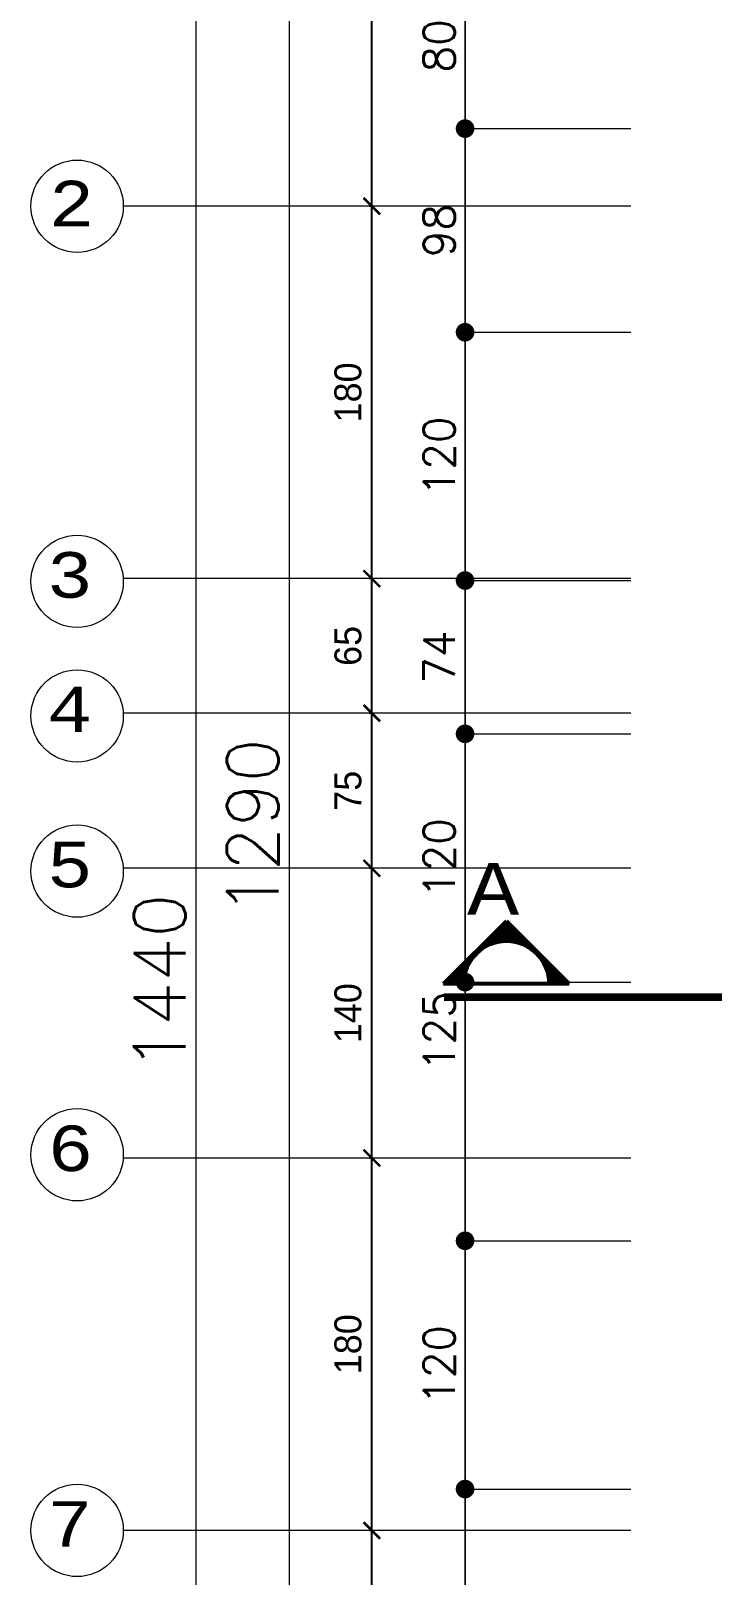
# Model space of a CAD drawing. Header units: millimetres. Extents: x 35860 to 71103, y -11298 to -8385.
# Drawn here: x 44576 to 44905, y -10340 to -9594 of the extents above; entities that cross this region are included whole.
import ezdxf

# ---------------------------------------------------------------- set-up
doc = ezdxf.new("R2010")
doc.units = ezdxf.units.MM
doc.header["$MEASUREMENT"] = 0
doc.layers.get('0').update_dxf_attribs({"lineweight": 15})
doc.layers.get('Defpoints').update_dxf_attribs({"lineweight": 20})
for name, color, linetype, lineweight in [('03_Yazı', 1, 'Continuous', 30), ('05', 4, 'Continuous', 50), ('Aks&Tefriş', 5, 'Continuous', 20)]:
    doc.layers.add(name, color=color, linetype=linetype, lineweight=lineweight)
doc.styles.add('0', font='txt.shx')
doc.styles.add('C', font='')
doc.styles.get('C').set_extended_font_data('Courier New Tur')
doc.dimstyles.new('5', dxfattribs={"dimtxt": 25, "dimasz": 1, "dimexe": 0, "dimexo": 0, "dimgap": 5, "dimtad": 1, "dimdec": 0, "dimlfac": -1, "dimzin": 12, "dimdsep": 46, "dimtxsty": '0', "dimblk": 'DOT', "dimcen": 2.5, "dimse1": 1, "dimse2": 1, "dimclrd": 256, "dimclrt": 1, "dimadec": 8, "dimazin": 0, "dimtfac": 1, "dimtdec": 0, "dimtmove": 0, "dimatfit": 0, "dimldrblk": 'DOT', "dimfxl": 1, "dimtolj": 1, "dimtzin": 0, "dimlwd": -1, "dimarcsym": 0})
doc.dimstyles.new('_VI80I', dxfattribs={"dimtxt": 15, "dimasz": 1, "dimexe": 0, "dimexo": 100, "dimgap": 5, "dimtad": 1, "dimdec": 0, "dimlfac": -1, "dimzin": 12, "dimdsep": 46, "dimtxsty": '0', "dimblk1": 'DOT80_2', "dimblk2": 'DOT80_1', "dimsah": 1, "dimcen": 2.5, "dimse1": 1, "dimse2": 1, "dimclrd": 256, "dimclrt": 1, "dimadec": 8, "dimazin": 0, "dimtfac": 1, "dimtdec": 0, "dimtmove": 0, "dimatfit": 0, "dimldrblk": 'DOT', "dimfxl": 1, "dimtolj": 1, "dimtzin": 0, "dimlwd": -1, "dimarcsym": 0})
doc.dimstyles.new('STANDART', dxfattribs={"dimtxt": 13, "dimasz": 8, "dimexe": 1.25, "dimexo": 0.625, "dimgap": 5, "dimtad": 1, "dimdec": 0, "dimrnd": 5, "dimzin": 1, "dimdsep": 46, "dimtxsty": 'Standard', "dimblk1": 'ARCHTICK', "dimblk2": 'ARCHTICK', "dimsah": 1, "dimcen": 2.5, "dimclrd": 256, "dimclre": 256, "dimclrt": 1, "dimadec": 0, "dimazin": 0, "dimtfac": 1, "dimtdec": 0, "dimtofl": 0, "dimtmove": 1, "dimatfit": 0, "dimldrblk": 'ARCHTICK', "dimfxl": 1, "dimtolj": 1, "dimtzin": 0, "dimarcsym": 0})

# ---------------------------------------------------------------- blocks, each defined once
blk = doc.blocks.new('DOT')
at = {"color": 0}
blk.add_line((-10, 0), (10, 0), dxfattribs=at)
at = {"color": 0, "const_width": 4.5}
blk.add_lwpolyline([(-2.25, 0, 1), (2.25, 0, 1)], format="xyb", close=True, dxfattribs=at)
blk = doc.blocks.new('*D171')
at = {"layer": 'Aks&Tefriş', "transparency": 16777216}
blk.add_line((44700.97, -9334.42), (44700.97, -10622.42), dxfattribs=at)
at = {"layer": 'Defpoints', "color": 0, "transparency": 16777216}
for p in [(44700.97, -9333.42), (44700.97, -10623.42), (44700.97, -10623.42)]:
    blk.add_point(p, dxfattribs=at)
at = {"layer": 'Aks&Tefriş', "transparency": 16777216}
for p, rotation in [((44700.97, -9333.42), 90), ((44700.97, -10623.42), 270)]:
    blk.add_blockref('DOT', p, dxfattribs=dict(at, rotation=rotation))
at = {"layer": 'Aks&Tefriş', "color": 1, "transparency": 16777216, "insert": (44683.47, -9978.42), "char_height": 25, "attachment_point": 5, "rotation": 90, "style": '0'}
blk.add_mtext('\\A1;1290', dxfattribs=at)
blk = doc.blocks.new('_ARCHTICK')
at = {"color": 0, "linetype": 'ByBlock', "const_width": 0.15}
blk.add_lwpolyline([(-0.5, -0.5), (0.5, 0.5)], dxfattribs=at)
blk = doc.blocks.new('*D173')
at = {"layer": 'Aks&Tefriş', "lineweight": -2, "transparency": 16777216}
for p, q in [((44740.35, -10318.42), (44739.72, -10318.42)), ((44740.97, -10623.42), (44740.97, -10318.42))]:
    blk.add_line(p, q, dxfattribs=at)
at = {"layer": 'Defpoints', "color": 0, "transparency": 16777216}
for p in [(44740.97, -10318.42), (44740.97, -10318.42), (44740.97, -10623.42)]:
    blk.add_point(p, dxfattribs=at)
at = {"layer": 'Aks&Tefriş', "lineweight": -2, "transparency": 16777216, "xscale": 8, "yscale": 8, "zscale": 8}
for p, rotation in [((44740.97, -10318.42), 90), ((44740.97, -10623.42), 270)]:
    blk.add_blockref('_ARCHTICK', p, dxfattribs=dict(at, rotation=rotation))
at = {"layer": 'Aks&Tefriş', "color": 1, "transparency": 16777216, "insert": (44729.47, -10470.92), "char_height": 13, "attachment_point": 5, "rotation": 90}
blk.add_mtext('\\A1;305', dxfattribs=at)
blk = doc.blocks.new('*D174')
at = {"layer": 'Aks&Tefriş', "lineweight": -2, "transparency": 16777216}
for p, q in [((44740.35, -10138.42), (44739.72, -10138.42)), ((44740.97, -10318.42), (44740.97, -10138.42))]:
    blk.add_line(p, q, dxfattribs=at)
at = {"layer": 'Defpoints', "color": 0, "transparency": 16777216}
for p in [(44740.97, -10138.42), (44740.97, -10138.42), (44740.97, -10318.42)]:
    blk.add_point(p, dxfattribs=at)
at = {"layer": 'Aks&Tefriş', "lineweight": -2, "transparency": 16777216, "xscale": 8, "yscale": 8, "zscale": 8}
for p, rotation in [((44740.97, -10138.42), 90), ((44740.97, -10318.42), 270)]:
    blk.add_blockref('_ARCHTICK', p, dxfattribs=dict(at, rotation=rotation))
at = {"layer": 'Aks&Tefriş', "color": 1, "transparency": 16777216, "insert": (44729.47, -10228.42), "char_height": 13, "attachment_point": 5, "rotation": 90}
blk.add_mtext('\\A1;180', dxfattribs=at)
blk = doc.blocks.new('*D155')
at = {"layer": 'Aks&Tefriş', "lineweight": -2, "transparency": 16777216}
for p, q in [((44740.35, -9923.42), (44739.72, -9923.42)), ((44740.97, -9998.42), (44740.97, -9923.42))]:
    blk.add_line(p, q, dxfattribs=at)
at = {"layer": 'Defpoints', "color": 0, "transparency": 16777216}
for p in [(44740.97, -9923.42), (44740.97, -9923.42), (44740.97, -9998.42)]:
    blk.add_point(p, dxfattribs=at)
at = {"layer": 'Aks&Tefriş', "lineweight": -2, "transparency": 16777216, "xscale": 8, "yscale": 8, "zscale": 8}
for p, rotation in [((44740.97, -9923.42), 90), ((44740.97, -9998.42), 270)]:
    blk.add_blockref('_ARCHTICK', p, dxfattribs=dict(at, rotation=rotation))
at = {"layer": 'Aks&Tefriş', "color": 1, "transparency": 16777216, "insert": (44729.47, -9960.92), "char_height": 13, "attachment_point": 5, "rotation": 90}
blk.add_mtext('\\A1;75', dxfattribs=at)
blk = doc.blocks.new('*D156')
at = {"layer": 'Aks&Tefriş', "lineweight": -2, "transparency": 16777216}
for p, q in [((44740.35, -9678.42), (44739.72, -9678.42)), ((44740.97, -9858.42), (44740.97, -9678.42))]:
    blk.add_line(p, q, dxfattribs=at)
at = {"layer": 'Defpoints', "color": 0, "transparency": 16777216}
for p in [(44740.97, -9678.42), (44740.97, -9678.42), (44740.97, -9858.42)]:
    blk.add_point(p, dxfattribs=at)
at = {"layer": 'Aks&Tefriş', "lineweight": -2, "transparency": 16777216, "xscale": 8, "yscale": 8, "zscale": 8}
for p, rotation in [((44740.97, -9678.42), 90), ((44740.97, -9858.42), 270)]:
    blk.add_blockref('_ARCHTICK', p, dxfattribs=dict(at, rotation=rotation))
at = {"layer": 'Aks&Tefriş', "color": 1, "transparency": 16777216, "insert": (44729.47, -9768.42), "char_height": 13, "attachment_point": 5, "rotation": 90}
blk.add_mtext('\\A1;180', dxfattribs=at)
blk = doc.blocks.new('*D157')
at = {"layer": 'Aks&Tefriş', "lineweight": -2, "transparency": 16777216}
for p, q in [((44740.35, -9333.42), (44739.72, -9333.42)), ((44740.97, -9678.42), (44740.97, -9333.42))]:
    blk.add_line(p, q, dxfattribs=at)
at = {"layer": 'Defpoints', "color": 0, "transparency": 16777216}
for p in [(44740.97, -9333.42), (44740.97, -9333.42), (44740.97, -9678.42)]:
    blk.add_point(p, dxfattribs=at)
at = {"layer": 'Aks&Tefriş', "lineweight": -2, "transparency": 16777216, "xscale": 8, "yscale": 8, "zscale": 8}
for p, rotation in [((44740.97, -9333.42), 90), ((44740.97, -9678.42), 270)]:
    blk.add_blockref('_ARCHTICK', p, dxfattribs=dict(at, rotation=rotation))
at = {"layer": 'Aks&Tefriş', "color": 1, "transparency": 16777216, "insert": (44729.47, -9505.92), "char_height": 13, "attachment_point": 5, "rotation": 90}
blk.add_mtext('\\A1;345', dxfattribs=at)
blk = doc.blocks.new('*D138')
at = {"layer": 'Aks&Tefriş', "transparency": 16777216}
blk.add_line((44655.97, -9334.42), (44655.97, -10772.42), dxfattribs=at)
at = {"layer": 'Defpoints', "color": 0, "transparency": 16777216}
for p in [(44655.97, -9333.42), (44655.97, -10773.42), (44655.97, -10773.42)]:
    blk.add_point(p, dxfattribs=at)
at = {"layer": 'Aks&Tefriş', "transparency": 16777216}
for p, rotation in [((44655.97, -9333.42), 90), ((44655.97, -10773.42), 270)]:
    blk.add_blockref('DOT', p, dxfattribs=dict(at, rotation=rotation))
at = {"layer": 'Aks&Tefriş', "color": 1, "transparency": 16777216, "insert": (44638.47, -10053.42), "char_height": 25, "attachment_point": 5, "rotation": 90, "style": '0'}
blk.add_mtext('\\A1;1440', dxfattribs=at)
blk = doc.blocks.new('*D147')
at = {"layer": 'Aks&Tefriş', "lineweight": -2, "transparency": 16777216}
for p, q in [((44740.35, -9858.42), (44739.72, -9858.42)), ((44740.97, -9923.42), (44740.97, -9858.42))]:
    blk.add_line(p, q, dxfattribs=at)
at = {"layer": 'Defpoints', "color": 0, "transparency": 16777216}
for p in [(44740.97, -9858.42), (44740.97, -9858.42), (44740.97, -9923.42)]:
    blk.add_point(p, dxfattribs=at)
at = {"layer": 'Aks&Tefriş', "lineweight": -2, "transparency": 16777216, "xscale": 8, "yscale": 8, "zscale": 8}
for p, rotation in [((44740.97, -9858.42), 90), ((44740.97, -9923.42), 270)]:
    blk.add_blockref('_ARCHTICK', p, dxfattribs=dict(at, rotation=rotation))
at = {"layer": 'Aks&Tefriş', "color": 1, "transparency": 16777216, "insert": (44729.47, -9890.92), "char_height": 13, "attachment_point": 5, "rotation": 90}
blk.add_mtext('\\A1;65', dxfattribs=at)
blk = doc.blocks.new('*D532')
at = {"layer": 'Aks&Tefriş', "lineweight": -2, "transparency": 16777216}
for p, q in [((44740.35, -9998.42), (44739.72, -9998.42)), ((44740.97, -10138.42), (44740.97, -9998.42))]:
    blk.add_line(p, q, dxfattribs=at)
at = {"layer": 'Defpoints', "color": 0, "transparency": 16777216}
for p in [(44740.97, -9998.42), (44740.97, -9998.42), (44740.97, -10138.42)]:
    blk.add_point(p, dxfattribs=at)
at = {"layer": 'Aks&Tefriş', "lineweight": -2, "transparency": 16777216, "xscale": 8, "yscale": 8, "zscale": 8}
for p, rotation in [((44740.97, -9998.42), 90), ((44740.97, -10138.42), 270)]:
    blk.add_blockref('_ARCHTICK', p, dxfattribs=dict(at, rotation=rotation))
at = {"layer": 'Aks&Tefriş', "color": 1, "transparency": 16777216, "insert": (44729.47, -10068.42), "char_height": 13, "attachment_point": 5, "rotation": 90}
blk.add_mtext('\\A1;140', dxfattribs=at)
blk = doc.blocks.new('DOT80_2')
at = {"color": 0}
blk.add_line((0, 0), (0, -80), dxfattribs=at)
blk.add_blockref('DOT', (0, 0))
blk = doc.blocks.new('DOT80_1')
at = {"color": 0}
blk.add_line((0, 0), (0, 80), dxfattribs=at)
blk.add_blockref('DOT', (0, 0))
blk = doc.blocks.new('*D840')
at = {"layer": 'Aks&Tefriş', "transparency": 16777216}
blk.add_line((44785.97, -9561.92), (44785.97, -9639.92), dxfattribs=at)
at = {"layer": 'Defpoints', "color": 0, "transparency": 16777216}
for p in [(45023.41, -9560.92), (44785.97, -9640.92), (45023.41, -9640.92)]:
    blk.add_point(p, dxfattribs=at)
at = {"layer": 'Aks&Tefriş', "transparency": 16777216}
for name, p, rotation in [('DOT80_2', (44785.97, -9560.92), 90), ('DOT80_1', (44785.97, -9640.92), 270)]:
    blk.add_blockref(name, p, dxfattribs=dict(at, rotation=rotation))
at = {"layer": 'Aks&Tefriş', "color": 1, "transparency": 16777216, "insert": (44773.47, -9600.92), "char_height": 15, "attachment_point": 5, "rotation": 90, "style": '0'}
blk.add_mtext('\\A1;80', dxfattribs=at)
blk = doc.blocks.new('*D841')
at = {"layer": 'Aks&Tefriş', "transparency": 16777216}
blk.add_line((44785.97, -9740.33), (44785.97, -9858.33), dxfattribs=at)
at = {"layer": 'Defpoints', "color": 0, "transparency": 16777216}
for p in [(45023.41, -9739.33), (44785.97, -9859.33), (45023.41, -9859.33)]:
    blk.add_point(p, dxfattribs=at)
at = {"layer": 'Aks&Tefriş', "transparency": 16777216}
for name, p, rotation in [('DOT80_2', (44785.97, -9739.33), 90), ('DOT80_1', (44785.97, -9859.33), 270)]:
    blk.add_blockref(name, p, dxfattribs=dict(at, rotation=rotation))
at = {"layer": 'Aks&Tefriş', "color": 1, "transparency": 16777216, "insert": (44773.47, -9799.33), "char_height": 15, "attachment_point": 5, "rotation": 90, "style": '0'}
blk.add_mtext('\\A1;120', dxfattribs=at)
blk = doc.blocks.new('*D842')
at = {"layer": 'Aks&Tefriş', "transparency": 16777216}
blk.add_line((44785.97, -9860.33), (44785.97, -9932.42), dxfattribs=at)
at = {"layer": 'Defpoints', "color": 0, "transparency": 16777216}
for p in [(45023.41, -9859.33), (44785.97, -9933.42), (45023.41, -9933.42)]:
    blk.add_point(p, dxfattribs=at)
at = {"layer": 'Aks&Tefriş', "transparency": 16777216}
for name, p, rotation in [('DOT80_2', (44785.97, -9859.33), 90), ('DOT80_1', (44785.97, -9933.42), 270)]:
    blk.add_blockref(name, p, dxfattribs=dict(at, rotation=rotation))
at = {"layer": 'Aks&Tefriş', "color": 1, "transparency": 16777216, "insert": (44773.47, -9896.38), "char_height": 15, "attachment_point": 5, "rotation": 90, "style": '0'}
blk.add_mtext('\\A1;74', dxfattribs=at)
blk = doc.blocks.new('*D843')
at = {"layer": 'Aks&Tefriş', "transparency": 16777216}
blk.add_line((44785.97, -9934.42), (44785.97, -10052.42), dxfattribs=at)
at = {"layer": 'Defpoints', "color": 0, "transparency": 16777216}
for p in [(45023.41, -9933.42), (44785.97, -10053.42), (45023.41, -10053.42)]:
    blk.add_point(p, dxfattribs=at)
at = {"layer": 'Aks&Tefriş', "transparency": 16777216}
for name, p, rotation in [('DOT80_2', (44785.97, -9933.42), 90), ('DOT80_1', (44785.97, -10053.42), 270)]:
    blk.add_blockref(name, p, dxfattribs=dict(at, rotation=rotation))
at = {"layer": 'Aks&Tefriş', "color": 1, "transparency": 16777216, "insert": (44773.47, -9993.42), "char_height": 15, "attachment_point": 5, "rotation": 90, "style": '0'}
blk.add_mtext('\\A1;120', dxfattribs=at)
blk = doc.blocks.new('*D844')
at = {"layer": 'Aks&Tefriş', "transparency": 16777216}
blk.add_line((44785.97, -10054.42), (44785.97, -10177.42), dxfattribs=at)
at = {"layer": 'Defpoints', "color": 0, "transparency": 16777216}
for p in [(45023.41, -10053.42), (44785.97, -10178.42), (45023.41, -10178.42)]:
    blk.add_point(p, dxfattribs=at)
at = {"layer": 'Aks&Tefriş', "transparency": 16777216}
for name, p, rotation in [('DOT80_2', (44785.97, -10053.42), 90), ('DOT80_1', (44785.97, -10178.42), 270)]:
    blk.add_blockref(name, p, dxfattribs=dict(at, rotation=rotation))
at = {"layer": 'Aks&Tefriş', "color": 1, "transparency": 16777216, "insert": (44773.47, -10077.17), "char_height": 15, "attachment_point": 5, "rotation": 90, "style": '0'}
blk.add_mtext('\\A1;125', dxfattribs=at)
blk = doc.blocks.new('*D845')
at = {"layer": 'Aks&Tefriş', "transparency": 16777216}
blk.add_line((44785.97, -10179.42), (44785.97, -10297.42), dxfattribs=at)
at = {"layer": 'Defpoints', "color": 0, "transparency": 16777216}
for p in [(45023.41, -10178.42), (44785.97, -10298.42), (45023.41, -10298.42)]:
    blk.add_point(p, dxfattribs=at)
at = {"layer": 'Aks&Tefriş', "transparency": 16777216}
for name, p, rotation in [('DOT80_2', (44785.97, -10178.42), 90), ('DOT80_1', (44785.97, -10298.42), 270)]:
    blk.add_blockref(name, p, dxfattribs=dict(at, rotation=rotation))
at = {"layer": 'Aks&Tefriş', "color": 1, "transparency": 16777216, "insert": (44773.47, -10238.42), "char_height": 15, "attachment_point": 5, "rotation": 90, "style": '0'}
blk.add_mtext('\\A1;120', dxfattribs=at)
blk = doc.blocks.new('*D846')
at = {"layer": 'Aks&Tefriş', "transparency": 16777216}
blk.add_line((44785.97, -10299.42), (44785.97, -10432.42), dxfattribs=at)
at = {"layer": 'Defpoints', "color": 0, "transparency": 16777216}
for p in [(45023.41, -10298.42), (44785.97, -10433.42), (45023.41, -10433.42)]:
    blk.add_point(p, dxfattribs=at)
at = {"layer": 'Aks&Tefriş', "transparency": 16777216}
for name, p, rotation in [('DOT80_2', (44785.97, -10298.42), 90), ('DOT80_1', (44785.97, -10433.42), 270)]:
    blk.add_blockref(name, p, dxfattribs=dict(at, rotation=rotation))
at = {"layer": 'Aks&Tefriş', "color": 1, "transparency": 16777216, "insert": (44773.47, -10365.92), "char_height": 15, "attachment_point": 5, "rotation": 90, "style": '0'}
blk.add_mtext('\\A1;135', dxfattribs=at)
blk = doc.blocks.new('*D1026')
at = {"layer": 'Aks&Tefriş', "transparency": 16777216}
blk.add_line((44785.97, -9641.92), (44785.97, -9738.33), dxfattribs=at)
at = {"layer": 'Defpoints', "color": 0, "transparency": 16777216}
for p in [(45023.41, -9640.92), (44785.97, -9739.33), (45023.41, -9739.33)]:
    blk.add_point(p, dxfattribs=at)
at = {"layer": 'Aks&Tefriş', "transparency": 16777216}
for name, p, rotation in [('DOT80_2', (44785.97, -9640.92), 90), ('DOT80_1', (44785.97, -9739.33), 270)]:
    blk.add_blockref(name, p, dxfattribs=dict(at, rotation=rotation))
at = {"layer": 'Aks&Tefriş', "color": 1, "transparency": 16777216, "insert": (44773.47, -9690.13), "char_height": 15, "attachment_point": 5, "rotation": 90, "style": '0'}
blk.add_mtext('\\A1;98', dxfattribs=at)

msp = doc.modelspace()

# ---------------------------------------------------------------- linework, layer by layer
at = {"layer": '05'}
for p, q in [((44805.95, -10023.89), (44775.61, -10054.23)), ((44805.95, -10023.89), (44775.61, -10054.23)), ((44805.95, -10023.89), (44775.61, -10054.23)), ((44802.93, -10033.92), (44799.43, -10030.41)), ((44802.93, -10033.92), (44799.43, -10030.41)), ((44802.93, -10033.92), (44799.43, -10030.41)), ((44803.46, -10033.85), (44799.73, -10030.11)), ((44803.46, -10033.85), (44799.73, -10030.11)), ((44803.46, -10033.85), (44799.73, -10030.11)), ((44804.01, -10033.79), (44800.03, -10029.81)), ((44804.01, -10033.79), (44800.03, -10029.81)), ((44804.01, -10033.79), (44800.03, -10029.81)), ((44804.57, -10033.74), (44800.34, -10029.51)), ((44804.57, -10033.74), (44800.34, -10029.51)), ((44804.57, -10033.74), (44800.34, -10029.51)), ((44805.14, -10033.71), (44800.64, -10029.2)), ((44805.14, -10033.71), (44800.64, -10029.2)), ((44805.14, -10033.71), (44800.64, -10029.2)), ((44805.74, -10033.7), (44800.94, -10028.9)), ((44805.74, -10033.7), (44800.94, -10028.9)), ((44805.74, -10033.7), (44800.94, -10028.9)), ((44806.34, -10033.7), (44801.24, -10028.6)), ((44806.34, -10033.7), (44801.24, -10028.6)), ((44806.34, -10033.7), (44801.24, -10028.6)), ((44806.97, -10033.72), (44801.55, -10028.3)), ((44806.97, -10033.72), (44801.55, -10028.3)), ((44806.97, -10033.72), (44801.55, -10028.3)), ((44807.62, -10033.76), (44801.85, -10027.99)), ((44807.62, -10033.76), (44801.85, -10027.99)), ((44807.62, -10033.76), (44801.85, -10027.99)), ((44808.29, -10033.83), (44802.15, -10027.69)), ((44808.29, -10033.83), (44802.15, -10027.69)), ((44808.29, -10033.83), (44802.15, -10027.69)), ((44808.98, -10033.92), (44802.45, -10027.39)), ((44808.98, -10033.92), (44802.45, -10027.39)), ((44808.98, -10033.92), (44802.45, -10027.39)), ((44809.71, -10034.04), (44802.76, -10027.09)), ((44809.71, -10034.04), (44802.76, -10027.09)), ((44809.71, -10034.04), (44802.76, -10027.09)), ((44810.47, -10034.2), (44803.06, -10026.78)), ((44810.47, -10034.2), (44803.06, -10026.78)), ((44810.47, -10034.2), (44803.06, -10026.78)), ((44811.28, -10034.4), (44803.36, -10026.48)), ((44811.28, -10034.4), (44803.36, -10026.48)), ((44811.28, -10034.4), (44803.36, -10026.48)), ((44812.13, -10034.65), (44803.66, -10026.18)), ((44812.13, -10034.65), (44803.66, -10026.18)), ((44812.13, -10034.65), (44803.66, -10026.18)), ((44813.05, -10034.96), (44803.97, -10025.88)), ((44813.05, -10034.96), (44803.97, -10025.88)), ((44813.05, -10034.96), (44803.97, -10025.88)), ((44814.06, -10035.36), (44804.27, -10025.57)), ((44814.06, -10035.36), (44804.27, -10025.57)), ((44814.06, -10035.36), (44804.27, -10025.57)), ((44815.19, -10035.89), (44804.57, -10025.27)), ((44815.19, -10035.89), (44804.57, -10025.27)), ((44815.19, -10035.89), (44804.57, -10025.27)), ((44816.54, -10036.63), (44804.87, -10024.97)), ((44816.54, -10036.63), (44804.87, -10024.97)), ((44816.54, -10036.63), (44804.87, -10024.97)), ((44818.43, -10037.92), (44805.18, -10024.67)), ((44818.43, -10037.92), (44805.18, -10024.67)), ((44818.43, -10037.92), (44805.18, -10024.67)), ((44835.35, -10054.23), (44805.48, -10024.36)), ((44835.35, -10054.23), (44805.48, -10024.36)), ((44835.35, -10054.23), (44805.48, -10024.36)), ((44835.95, -10054.23), (44805.78, -10024.06)), ((44835.95, -10054.23), (44805.78, -10024.06)), ((44835.95, -10054.23), (44805.78, -10024.06)), ((44836.3, -10054.23), (44805.95, -10023.89)), ((44836.3, -10054.23), (44805.95, -10023.89)), ((44836.3, -10054.23), (44805.95, -10023.89)), ((44792.88, -10038.39), (44792.17, -10037.68)), ((44792.88, -10038.39), (44792.17, -10037.68)), ((44792.88, -10038.39), (44792.17, -10037.68)), ((44793.22, -10038.12), (44792.47, -10037.37)), ((44793.22, -10038.12), (44792.47, -10037.37)), ((44793.22, -10038.12), (44792.47, -10037.37)), ((44793.56, -10037.86), (44792.77, -10037.07)), ((44793.56, -10037.86), (44792.77, -10037.07)), ((44793.56, -10037.86), (44792.77, -10037.07)), ((44793.91, -10037.6), (44793.07, -10036.77)), ((44793.91, -10037.6), (44793.07, -10036.77)), ((44793.91, -10037.6), (44793.07, -10036.77)), ((44794.26, -10037.35), (44793.38, -10036.47)), ((44794.26, -10037.35), (44793.38, -10036.47)), ((44794.26, -10037.35), (44793.38, -10036.47)), ((44794.62, -10037.1), (44793.68, -10036.16)), ((44794.62, -10037.1), (44793.68, -10036.16)), ((44794.62, -10037.1), (44793.68, -10036.16)), ((44794.99, -10036.87), (44793.98, -10035.86)), ((44794.99, -10036.87), (44793.98, -10035.86)), ((44794.99, -10036.87), (44793.98, -10035.86)), ((44795.36, -10036.64), (44794.28, -10035.56)), ((44795.36, -10036.64), (44794.28, -10035.56)), ((44795.36, -10036.64), (44794.28, -10035.56)), ((44795.74, -10036.41), (44794.59, -10035.26)), ((44795.74, -10036.41), (44794.59, -10035.26)), ((44795.74, -10036.41), (44794.59, -10035.26)), ((44796.13, -10036.2), (44794.89, -10034.95)), ((44796.13, -10036.2), (44794.89, -10034.95)), ((44796.13, -10036.2), (44794.89, -10034.95)), ((44796.53, -10035.99), (44795.19, -10034.65)), ((44796.53, -10035.99), (44795.19, -10034.65)), ((44796.53, -10035.99), (44795.19, -10034.65)), ((44796.93, -10035.78), (44795.49, -10034.35)), ((44796.93, -10035.78), (44795.49, -10034.35)), ((44796.93, -10035.78), (44795.49, -10034.35)), ((44797.34, -10035.59), (44795.8, -10034.05)), ((44797.34, -10035.59), (44795.8, -10034.05)), ((44797.34, -10035.59), (44795.8, -10034.05)), ((44797.76, -10035.4), (44796.1, -10033.74)), ((44797.76, -10035.4), (44796.1, -10033.74)), ((44797.76, -10035.4), (44796.1, -10033.74)), ((44798.18, -10035.22), (44796.4, -10033.44)), ((44798.18, -10035.22), (44796.4, -10033.44)), ((44798.18, -10035.22), (44796.4, -10033.44)), ((44798.62, -10035.05), (44796.7, -10033.14)), ((44798.62, -10035.05), (44796.7, -10033.14)), ((44798.62, -10035.05), (44796.7, -10033.14)), ((44799.06, -10034.89), (44797.01, -10032.83)), ((44799.06, -10034.89), (44797.01, -10032.83)), ((44799.06, -10034.89), (44797.01, -10032.83)), ((44799.51, -10034.73), (44797.31, -10032.53)), ((44799.51, -10034.73), (44797.31, -10032.53)), ((44799.51, -10034.73), (44797.31, -10032.53)), ((44799.97, -10034.59), (44797.61, -10032.23)), ((44799.97, -10034.59), (44797.61, -10032.23)), ((44799.97, -10034.59), (44797.61, -10032.23)), ((44800.44, -10034.45), (44797.91, -10031.93)), ((44800.44, -10034.45), (44797.91, -10031.93)), ((44800.44, -10034.45), (44797.91, -10031.93)), ((44800.92, -10034.32), (44798.22, -10031.62)), ((44800.92, -10034.32), (44798.22, -10031.62)), ((44800.92, -10034.32), (44798.22, -10031.62)), ((44801.4, -10034.21), (44798.52, -10031.32)), ((44801.4, -10034.21), (44798.52, -10031.32)), ((44801.4, -10034.21), (44798.52, -10031.32)), ((44801.9, -10034.1), (44798.82, -10031.02)), ((44801.9, -10034.1), (44798.82, -10031.02)), ((44801.9, -10034.1), (44798.82, -10031.02)), ((44802.41, -10034), (44799.13, -10030.72)), ((44802.41, -10034), (44799.13, -10030.72)), ((44802.41, -10034), (44799.13, -10030.72)), ((44786.63, -10047.27), (44784.6, -10045.24)), ((44786.63, -10047.27), (44784.6, -10045.24)), ((44786.63, -10047.27), (44784.6, -10045.24)), ((44786.8, -10046.83), (44784.91, -10044.94)), ((44786.8, -10046.83), (44784.91, -10044.94)), ((44786.8, -10046.83), (44784.91, -10044.94)), ((44786.97, -10046.4), (44785.21, -10044.63)), ((44786.97, -10046.4), (44785.21, -10044.63)), ((44786.97, -10046.4), (44785.21, -10044.63)), ((44787.15, -10045.97), (44785.51, -10044.33)), ((44787.15, -10045.97), (44785.51, -10044.33)), ((44787.15, -10045.97), (44785.51, -10044.33)), ((44787.34, -10045.55), (44785.81, -10044.03)), ((44787.34, -10045.55), (44785.81, -10044.03)), ((44787.34, -10045.55), (44785.81, -10044.03)), ((44787.53, -10045.15), (44786.12, -10043.73)), ((44787.53, -10045.15), (44786.12, -10043.73)), ((44787.53, -10045.15), (44786.12, -10043.73)), ((44787.74, -10044.74), (44786.42, -10043.42)), ((44787.74, -10044.74), (44786.42, -10043.42)), ((44787.74, -10044.74), (44786.42, -10043.42)), ((44787.95, -10044.35), (44786.72, -10043.12)), ((44787.95, -10044.35), (44786.72, -10043.12)), ((44787.95, -10044.35), (44786.72, -10043.12)), ((44788.17, -10043.96), (44787.02, -10042.82)), ((44788.17, -10043.96), (44787.02, -10042.82)), ((44788.17, -10043.96), (44787.02, -10042.82)), ((44788.39, -10043.58), (44787.33, -10042.52)), ((44788.39, -10043.58), (44787.33, -10042.52)), ((44788.39, -10043.58), (44787.33, -10042.52)), ((44788.62, -10043.21), (44787.63, -10042.21)), ((44788.62, -10043.21), (44787.63, -10042.21)), ((44788.62, -10043.21), (44787.63, -10042.21)), ((44788.86, -10042.84), (44787.93, -10041.91)), ((44788.86, -10042.84), (44787.93, -10041.91)), ((44788.86, -10042.84), (44787.93, -10041.91)), ((44789.11, -10042.48), (44788.23, -10041.61)), ((44789.11, -10042.48), (44788.23, -10041.61)), ((44789.11, -10042.48), (44788.23, -10041.61)), ((44789.36, -10042.13), (44788.54, -10041.31)), ((44789.36, -10042.13), (44788.54, -10041.31)), ((44789.36, -10042.13), (44788.54, -10041.31)), ((44789.62, -10041.78), (44788.84, -10041)), ((44789.62, -10041.78), (44788.84, -10041)), ((44789.62, -10041.78), (44788.84, -10041)), ((44789.88, -10041.44), (44789.14, -10040.7)), ((44789.88, -10041.44), (44789.14, -10040.7)), ((44789.88, -10041.44), (44789.14, -10040.7)), ((44790.15, -10041.11), (44789.44, -10040.4)), ((44790.15, -10041.11), (44789.44, -10040.4)), ((44790.15, -10041.11), (44789.44, -10040.4)), ((44790.43, -10040.78), (44789.75, -10040.1)), ((44790.43, -10040.78), (44789.75, -10040.1)), ((44790.43, -10040.78), (44789.75, -10040.1)), ((44790.72, -10040.46), (44790.05, -10039.79)), ((44790.72, -10040.46), (44790.05, -10039.79)), ((44790.72, -10040.46), (44790.05, -10039.79)), ((44791.01, -10040.15), (44790.35, -10039.49)), ((44791.01, -10040.15), (44790.35, -10039.49)), ((44791.01, -10040.15), (44790.35, -10039.49)), ((44791.3, -10039.84), (44790.65, -10039.19)), ((44791.3, -10039.84), (44790.65, -10039.19)), ((44791.3, -10039.84), (44790.65, -10039.19)), ((44791.61, -10039.54), (44790.96, -10038.89)), ((44791.61, -10039.54), (44790.96, -10038.89)), ((44791.61, -10039.54), (44790.96, -10038.89)), ((44791.92, -10039.24), (44791.26, -10038.58)), ((44791.92, -10039.24), (44791.26, -10038.58)), ((44791.92, -10039.24), (44791.26, -10038.58)), ((44792.23, -10038.95), (44791.56, -10038.28)), ((44792.23, -10038.95), (44791.56, -10038.28)), ((44792.23, -10038.95), (44791.56, -10038.28)), ((44792.55, -10038.67), (44791.86, -10037.98)), ((44792.55, -10038.67), (44791.86, -10037.98)), ((44792.55, -10038.67), (44791.86, -10037.98)), ((44834.74, -10054.23), (44822.26, -10041.75)), ((44834.74, -10054.23), (44822.26, -10041.75)), ((44834.74, -10054.23), (44822.26, -10041.75)), ((44834.14, -10054.23), (44823.55, -10043.65)), ((44834.14, -10054.23), (44823.55, -10043.65)), ((44834.14, -10054.23), (44823.55, -10043.65)), ((44833.53, -10054.23), (44824.3, -10045)), ((44833.53, -10054.23), (44824.3, -10045)), ((44833.53, -10054.23), (44824.3, -10045)), ((44778.47, -10054.23), (44777.04, -10052.8)), ((44778.47, -10054.23), (44777.04, -10052.8)), ((44778.47, -10054.23), (44777.04, -10052.8)), ((44779.07, -10054.23), (44777.34, -10052.5)), ((44779.07, -10054.23), (44777.34, -10052.5)), ((44779.07, -10054.23), (44777.34, -10052.5)), ((44779.68, -10054.23), (44777.64, -10052.2)), ((44779.68, -10054.23), (44777.64, -10052.2)), ((44779.68, -10054.23), (44777.64, -10052.2)), ((44780.28, -10054.23), (44777.95, -10051.9)), ((44780.28, -10054.23), (44777.95, -10051.9)), ((44780.28, -10054.23), (44777.95, -10051.9)), ((44780.89, -10054.23), (44778.25, -10051.59)), ((44780.89, -10054.23), (44778.25, -10051.59)), ((44780.89, -10054.23), (44778.25, -10051.59)), ((44781.49, -10054.23), (44778.55, -10051.29)), ((44781.49, -10054.23), (44778.55, -10051.29)), ((44781.49, -10054.23), (44778.55, -10051.29)), ((44782.1, -10054.23), (44778.85, -10050.99)), ((44782.1, -10054.23), (44778.85, -10050.99)), ((44782.1, -10054.23), (44778.85, -10050.99)), ((44782.7, -10054.23), (44779.16, -10050.69)), ((44782.7, -10054.23), (44779.16, -10050.69)), ((44782.7, -10054.23), (44779.16, -10050.69)), ((44783.31, -10054.23), (44779.46, -10050.38)), ((44783.31, -10054.23), (44779.46, -10050.38)), ((44783.31, -10054.23), (44779.46, -10050.38)), ((44783.92, -10054.23), (44779.76, -10050.08)), ((44783.92, -10054.23), (44779.76, -10050.08)), ((44783.92, -10054.23), (44779.76, -10050.08)), ((44784.52, -10054.23), (44780.06, -10049.78)), ((44784.52, -10054.23), (44780.06, -10049.78)), ((44784.52, -10054.23), (44780.06, -10049.78)), ((44785.13, -10054.23), (44780.37, -10049.48)), ((44785.13, -10054.23), (44780.37, -10049.48)), ((44785.13, -10054.23), (44780.37, -10049.48)), ((44785.42, -10053.92), (44780.67, -10049.17)), ((44785.42, -10053.92), (44780.67, -10049.17)), ((44785.42, -10053.92), (44780.67, -10049.17)), ((44785.43, -10053.33), (44780.97, -10048.87)), ((44785.43, -10053.33), (44780.97, -10048.87)), ((44785.43, -10053.33), (44780.97, -10048.87)), ((44785.47, -10052.76), (44781.27, -10048.57)), ((44785.47, -10052.76), (44781.27, -10048.57)), ((44785.47, -10052.76), (44781.27, -10048.57)), ((44785.52, -10052.2), (44781.58, -10048.26)), ((44785.52, -10052.2), (44781.58, -10048.26)), ((44785.52, -10052.2), (44781.58, -10048.26)), ((44785.58, -10051.66), (44781.88, -10047.96)), ((44785.58, -10051.66), (44781.88, -10047.96)), ((44785.58, -10051.66), (44781.88, -10047.96)), ((44785.65, -10051.13), (44782.18, -10047.66)), ((44785.65, -10051.13), (44782.18, -10047.66)), ((44785.65, -10051.13), (44782.18, -10047.66)), ((44785.74, -10050.61), (44782.48, -10047.36)), ((44785.74, -10050.61), (44782.48, -10047.36)), ((44785.74, -10050.61), (44782.48, -10047.36)), ((44785.83, -10050.1), (44782.79, -10047.05)), ((44785.83, -10050.1), (44782.79, -10047.05)), ((44785.83, -10050.1), (44782.79, -10047.05)), ((44785.94, -10049.61), (44783.09, -10046.75)), ((44785.94, -10049.61), (44783.09, -10046.75)), ((44785.94, -10049.61), (44783.09, -10046.75)), ((44786.06, -10049.12), (44783.39, -10046.45)), ((44786.06, -10049.12), (44783.39, -10046.45)), ((44786.06, -10049.12), (44783.39, -10046.45)), ((44786.19, -10048.64), (44783.7, -10046.15)), ((44786.19, -10048.64), (44783.7, -10046.15)), ((44786.19, -10048.64), (44783.7, -10046.15)), ((44786.33, -10048.18), (44784, -10045.84)), ((44786.33, -10048.18), (44784, -10045.84)), ((44786.33, -10048.18), (44784, -10045.84)), ((44786.48, -10047.72), (44784.3, -10045.54)), ((44786.48, -10047.72), (44784.3, -10045.54)), ((44786.48, -10047.72), (44784.3, -10045.54)), ((44832.93, -10054.23), (44824.82, -10046.13)), ((44832.93, -10054.23), (44824.82, -10046.13)), ((44832.93, -10054.23), (44824.82, -10046.13)), ((44832.32, -10054.23), (44825.22, -10047.14)), ((44832.32, -10054.23), (44825.22, -10047.14)), ((44832.32, -10054.23), (44825.22, -10047.14)), ((44831.72, -10054.23), (44825.54, -10048.05)), ((44831.72, -10054.23), (44825.54, -10048.05)), ((44831.72, -10054.23), (44825.54, -10048.05)), ((44831.11, -10054.23), (44825.79, -10048.91)), ((44831.11, -10054.23), (44825.79, -10048.91)), ((44831.11, -10054.23), (44825.79, -10048.91)), ((44830.51, -10054.23), (44825.99, -10049.71)), ((44830.51, -10054.23), (44825.99, -10049.71)), ((44830.51, -10054.23), (44825.99, -10049.71)), ((44829.9, -10054.23), (44826.14, -10050.47)), ((44829.9, -10054.23), (44826.14, -10050.47)), ((44829.9, -10054.23), (44826.14, -10050.47)), ((44829.3, -10054.23), (44826.27, -10051.2)), ((44829.3, -10054.23), (44826.27, -10051.2)), ((44829.3, -10054.23), (44826.27, -10051.2)), ((44828.69, -10054.23), (44826.36, -10051.9)), ((44828.69, -10054.23), (44826.36, -10051.9)), ((44828.69, -10054.23), (44826.36, -10051.9)), ((44828.09, -10054.23), (44826.42, -10052.57)), ((44828.09, -10054.23), (44826.42, -10052.57)), ((44828.09, -10054.23), (44826.42, -10052.57)), ((44775.61, -10054.23), (44836.3, -10054.23)), ((44775.61, -10054.23), (44836.3, -10054.23)), ((44775.61, -10054.23), (44836.3, -10054.23)), ((44776.05, -10054.23), (44775.83, -10054.01)), ((44776.05, -10054.23), (44775.83, -10054.01)), ((44776.05, -10054.23), (44775.83, -10054.01)), ((44776.65, -10054.23), (44776.13, -10053.71)), ((44776.65, -10054.23), (44776.13, -10053.71)), ((44776.65, -10054.23), (44776.13, -10053.71)), ((44777.26, -10054.23), (44776.43, -10053.41)), ((44777.26, -10054.23), (44776.43, -10053.41)), ((44777.26, -10054.23), (44776.43, -10053.41)), ((44777.86, -10054.23), (44776.74, -10053.11)), ((44777.86, -10054.23), (44776.74, -10053.11)), ((44777.86, -10054.23), (44776.74, -10053.11)), ((44827.48, -10054.23), (44826.46, -10053.22)), ((44827.48, -10054.23), (44826.46, -10053.22)), ((44827.48, -10054.23), (44826.46, -10053.22)), ((44826.88, -10054.23), (44826.49, -10053.84)), ((44826.88, -10054.23), (44826.49, -10053.84)), ((44826.88, -10054.23), (44826.49, -10053.84))]:
    msp.add_line(p, q, dxfattribs=at)
at = {"layer": '05', "ltscale": 3}
for p, q in [((45033.4, -10059.67), (44775.8, -10059.67)), ((45033.4, -10059.67), (44775.8, -10059.67)), ((45033.4, -10059.67), (44775.8, -10059.67)), ((45033.4, -10060.67), (44775.8, -10060.67)), ((45033.4, -10060.67), (44775.8, -10060.67)), ((45033.4, -10060.67), (44775.8, -10060.67)), ((45033.4, -10061.67), (44775.8, -10061.67)), ((45033.4, -10061.67), (44775.8, -10061.67)), ((45033.4, -10061.67), (44775.8, -10061.67))]:
    msp.add_line(p, q, dxfattribs=at)
at = {"layer": '05'}
msp.add_arc((44805.95, -10054.23), 20.54, 0, 180, dxfattribs=at)
msp.add_arc((44805.95, -10054.23), 20.54, 0, 180, dxfattribs=at)
msp.add_arc((44805.95, -10054.23), 20.54, 0, 180, dxfattribs=at)
at = {"layer": 'Aks&Tefriş'}
for p, q in [((44785.97, -10773.42), (44785.97, -9333.42)), ((44865.97, -9678.42), (44620.97, -9678.42)), ((44865.97, -9858.42), (44620.97, -9858.42)), ((44865.97, -9923.42), (44620.97, -9923.42)), ((44865.97, -9998.42), (44620.97, -9998.42)), ((44865.97, -10138.42), (44620.97, -10138.42)), ((44865.97, -10318.42), (44620.97, -10318.42))]:
    msp.add_line(p, q, dxfattribs=at)
for centre in [(44598.67, -9678.42), (44598.67, -9859.76), (44598.67, -9924.76), (44598.67, -9999.76), (44598.67, -10136.86), (44598.67, -10318.42)]:
    msp.add_circle(centre, 22.3, dxfattribs=at)

# ---------------------------------------------------------------- texts
at = {"layer": '03_Yazı', "style": 'C'}
for s, height, p in [('2', 22, (44584.95, -9688.15)), ('3', 22, (44584.1, -9867.61)), ('4', 22, (44584.1, -9932.61)), ('5', 22, (44584.1, -10007.61)), ('A ', 25, (44786.98, -10020.78)), ('6', 22, (44584.44, -10144.72)), ('7', 22, (44584.16, -10326.27))]:
    msp.add_text(s, height=height, dxfattribs=at).set_placement(p)

# ---------------------------------------------------------------- dimensions: what is measured, and where the dimension line sits
at = {"layer": 'Aks&Tefriş'}
for base, p1, p2, picture, middle in [((44655.97, -10773.42), (44655.97, -9333.42), (44655.97, -10773.42), '*D138', (44638.47, -10053.42)), ((44700.97, -10623.42), (44700.97, -9333.42), (44700.97, -10623.42), '*D171', (44683.47, -9978.42))]:
    dim = msp.add_linear_dim(base=base, p1=p1, p2=p2, angle=90, dimstyle='5', dxfattribs=at)
    dim.commit()
    dim.dimension.update_dxf_attribs({"geometry": picture, "text_midpoint": middle})
for base, p1, p2, dimstyle, override, picture, middle in [((44740.97, -9333.42), (44740.97, -9678.42), (44740.97, -9333.42), 'STANDART', {"dimse1": 1}, '*D157', (44729.47, -9505.92)), ((44785.97, -9640.92), (45023.41, -9560.92), (45023.41, -9640.92), '_VI80I', {"dimtmove": 1}, '*D840', (44773.47, -9600.92)), ((44785.97, -9739.33), (45023.41, -9640.92), (45023.41, -9739.33), '_VI80I', {"dimtmove": 1}, '*D1026', (44773.47, -9690.13)), ((44740.97, -9678.42), (44740.97, -9858.42), (44740.97, -9678.42), 'STANDART', {"dimse1": 1}, '*D156', (44729.47, -9768.42)), ((44785.97, -9859.33), (45023.41, -9739.33), (45023.41, -9859.33), '_VI80I', {"dimtmove": 1}, '*D841', (44773.47, -9799.33)), ((44785.97, -9933.42), (45023.41, -9859.33), (45023.41, -9933.42), '_VI80I', {"dimtmove": 1}, '*D842', (44773.47, -9896.38)), ((44740.97, -9858.42), (44740.97, -9923.42), (44740.97, -9858.42), 'STANDART', {"dimse1": 1}, '*D147', (44729.47, -9890.92)), ((44740.97, -9923.42), (44740.97, -9998.42), (44740.97, -9923.42), 'STANDART', {"dimse1": 1}, '*D155', (44729.47, -9960.92)), ((44785.97, -10053.42), (45023.41, -9933.42), (45023.41, -10053.42), '_VI80I', {"dimtmove": 1}, '*D843', (44773.47, -9993.42)), ((44740.97, -9998.42), (44740.97, -10138.42), (44740.97, -9998.42), 'STANDART', {"dimse1": 1}, '*D532', (44729.47, -10068.42)), ((44740.97, -10138.42), (44740.97, -10318.42), (44740.97, -10138.42), 'STANDART', {"dimse1": 1}, '*D174', (44729.47, -10228.42)), ((44785.97, -10298.42), (45023.41, -10178.42), (45023.41, -10298.42), '_VI80I', {"dimtmove": 1}, '*D845', (44773.47, -10238.42)), ((44785.97, -10433.42), (45023.41, -10298.42), (45023.41, -10433.42), '_VI80I', {"dimtmove": 1}, '*D846', (44773.47, -10365.92)), ((44740.97, -10318.42), (44740.97, -10623.42), (44740.97, -10318.42), 'STANDART', {"dimse1": 1}, '*D173', (44729.47, -10470.92))]:
    dim = msp.add_linear_dim(base=base, p1=p1, p2=p2, angle=90, dimstyle=dimstyle, override=override, dxfattribs=at)
    dim.commit()
    dim.dimension.update_dxf_attribs({"geometry": picture, "text_midpoint": middle})
dim = msp.add_linear_dim(base=(44785.97, -10178.42), p1=(45023.41, -10053.42), p2=(45023.41, -10178.42), angle=90, dimstyle='_VI80I', override={"dimtmove": 1}, dxfattribs=at)
dim.commit()
dim.dimension.update_dxf_attribs({"geometry": '*D844', "text_midpoint": (44785.97, -10077.17), "dimtype": 160})

doc.saveas('drawing.dxf')
